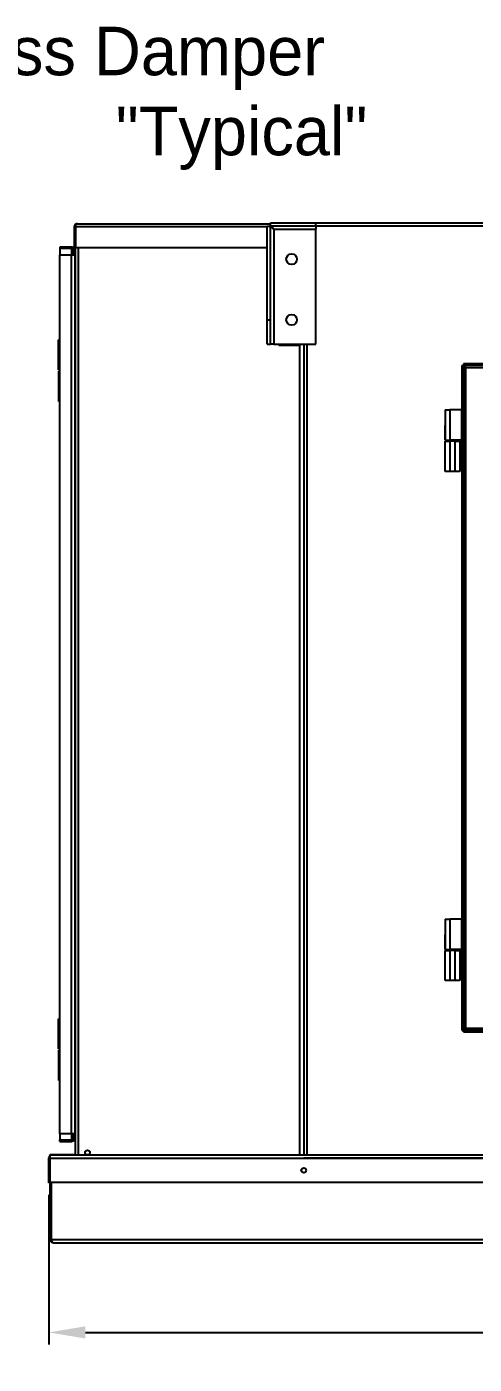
# Model space of a CAD drawing. Header units: inches. Extents: x 908 to 1218, y 494 to 690.
# Drawn here: x 948.7 to 967.1, y 534.8 to 590 of the extents above; entities that cross this region are included whole.
import ezdxf

# ---------------------------------------------------------------- set-up
doc = ezdxf.new("R2010")
doc.units = ezdxf.units.IN
doc.header["$MEASUREMENT"] = 0
doc.header["$PDSIZE"] = -1
doc.dimstyles.new('RAE Solutions', dxfattribs={"dimtxt": 2, "dimasz": 1.5, "dimexe": 0.5, "dimexo": 0.5, "dimgap": 0.5, "dimtad": 0, "dimtih": 1, "dimtoh": 1, "dimdec": 3, "dimrnd": 0.125, "dimzin": 1, "dimdsep": 46, "dimlunit": 5, "dimtxsty": 'Standard', "dimcen": 0.09, "dimadec": 0, "dimazin": 0, "dimtfac": 1, "dimtdec": 3, "dimtofl": 0, "dimtmove": 0, "dimatfit": 3, "dimfxl": 1, "dimtolj": 1, "dimtzin": 1, "dimarcsym": 0})

# ---------------------------------------------------------------- blocks, each defined once
blk = doc.blocks.new('*D211')
at = {"color": 0, "lineweight": -2}
for p, q in [((949.603, 541.797), (949.603, 535.627)), ((1090.594, 541.924), (1090.594, 535.627)), ((951.103, 536.127), (1017.598, 536.127)), ((1089.094, 536.127), (1022.598, 536.127))]:
    blk.add_line(p, q, dxfattribs=at)
at = {"color": 0}
for points in [[(951.103, 536.377), (951.103, 535.877), (949.603, 536.127)], [(1089.094, 536.377), (1089.094, 535.877), (1090.594, 536.127)]]:
    blk.add_solid(points, dxfattribs=at)
at = {"layer": 'Defpoints', "color": 0}
for p in [(949.603, 542.297), (1090.594, 542.424), (1090.594, 536.127)]:
    blk.add_point(p, dxfattribs=at)
at = {"color": 0, "insert": (1020.098, 536.127), "char_height": 2, "attachment_point": 5}
blk.add_mtext('\\A1;141', dxfattribs=at)

msp = doc.modelspace()

# ---------------------------------------------------------------- linework, layer by layer
at = {"linetype": 'Continuous', "lineweight": 25}
for p, q in [((950.7747, 581.8422), (958.7355, 581.8422)), ((958.7355, 581.7493), (958.7355, 581.8793)), ((958.7355, 581.8793), (960.5984, 581.8793)), ((960.5984, 581.7493), (960.5984, 581.8793)), ((960.5984, 581.8793), (1079.5984, 581.8793)), ((950.6417, 581.7092), (950.6917, 581.7092)), ((950.6417, 581.7092), (950.6417, 580.8422)), ((950.6917, 581.7092), (950.6917, 580.8422)), ((950.6917, 581.7092), (950.6988, 581.7092)), ((950.6988, 581.7092), (950.6988, 580.8422)), ((958.5984, 581.7092), (950.6988, 581.7092)), ((958.5984, 581.7422), (958.7284, 581.7422)), ((958.5984, 577.8793), (958.5984, 581.7422)), ((958.7284, 577.8793), (958.7284, 581.7422)), ((958.7355, 581.7493), (960.5984, 581.7493)), ((958.7996, 581.7092), (958.7661, 581.7092)), ((958.8624, 581.6153), (958.8624, 576.8793)), ((958.8624, 581.6153), (960.5984, 581.6153)), ((960.5984, 581.7493), (960.5984, 581.6153)), ((1079.5984, 581.7463), (960.5984, 581.7463)), ((960.5984, 576.8793), (960.5984, 581.6153)), ((950.0507, 580.8792), (950.0507, 580.8162)), ((950.5297, 580.8792), (950.0507, 580.8792)), ((950.5297, 580.8162), (950.0507, 580.8162)), ((950.0507, 580.8162), (950.0507, 580.5662)), ((950.5297, 580.8162), (950.5297, 580.8792)), ((950.5297, 580.8162), (950.5297, 580.5662)), ((950.6127, 580.5662), (950.6127, 580.8162)), ((950.6498, 580.8162), (950.6127, 580.8162)), ((950.6417, 580.8422), (950.6917, 580.8422)), ((950.6757, 580.8162), (950.6498, 580.8162)), ((950.6757, 580.5662), (950.6757, 580.8162)), ((950.6917, 543.4353), (950.6917, 580.8422)), ((958.5984, 580.8422), (950.6988, 580.8422)), ((950.8247, 543.4353), (950.8247, 580.8422)), ((950.0507, 544.3162), (950.0507, 580.5662)), ((950.0507, 580.5662), (950.5297, 580.5662)), ((950.5297, 544.3162), (950.5297, 580.5662)), ((950.5297, 580.5662), (950.6498, 580.5662)), ((950.6757, 580.5662), (950.6498, 580.5662)), ((950.6757, 580.5662), (950.6757, 544.3162)), ((958.5984, 577.8793), (958.7284, 577.8793)), ((958.5984, 576.8793), (958.5984, 577.8793)), ((958.7284, 576.8793), (958.7284, 577.8793)), ((950.0037, 575.8212), (950.0037, 577.0612)), ((950.0507, 577.0612), (950.0037, 577.0612)), ((958.5984, 576.8793), (958.7284, 576.8793)), ((958.8624, 576.8793), (958.7284, 576.8793)), ((958.8624, 576.8793), (960.5984, 576.8793)), ((959.0667, 576.8793), (959.0667, 576.8342)), ((959.0984, 576.8342), (959.0984, 576.8793)), ((959.9417, 576.8342), (959.9417, 576.8793)), ((960.0984, 576.8793), (960.0984, 543.4353)), ((960.2314, 576.8793), (960.2314, 543.4353)), ((959.0667, 576.8342), (959.9417, 576.8342)), ((959.9417, 543.4353), (959.9417, 576.8342)), ((950.0507, 575.8212), (950.0037, 575.8212)), ((950.0194, 575.8212), (950.0194, 575.7587)), ((966.6152, 575.9931), (966.6152, 574.1622)), ((966.6152, 575.9931), (966.6782, 575.9931)), ((966.6782, 575.9931), (966.6782, 548.5912)), ((966.6853, 576.0632), (966.6853, 576.0002)), ((993.6911, 576.0632), (966.6853, 576.0632)), ((993.6911, 576.0002), (966.6853, 576.0002)), ((966.7612, 575.9172), (966.7612, 548.6672)), ((966.7612, 575.9172), (993.6152, 575.9172)), ((950.0042, 574.5187), (950.0042, 575.7587)), ((950.0507, 575.7587), (950.0042, 575.7587)), ((950.6757, 575.7587), (950.6917, 575.7587)), ((950.0507, 574.5187), (950.0042, 574.5187)), ((950.6757, 574.5187), (950.6917, 574.5187)), ((965.9277, 574.1622), (965.9277, 573.5276)), ((965.9277, 574.1622), (966.1152, 574.1622)), ((966.1152, 574.1622), (966.1152, 572.9222)), ((966.6152, 574.1622), (966.1152, 574.1622)), ((966.6152, 572.9222), (966.6152, 574.1622)), ((965.9177, 572.9222), (965.9177, 573.5276)), ((965.9177, 573.5276), (965.9277, 573.5276)), ((965.9277, 573.5276), (965.9277, 572.9222)), ((965.9177, 572.9222), (965.9277, 572.9222)), ((965.9272, 571.6322), (965.9272, 572.8722)), ((965.9272, 572.8722), (966.1147, 572.8722)), ((965.9277, 572.9222), (966.1152, 572.9222)), ((965.9742, 572.9222), (965.9742, 572.8722)), ((966.1147, 572.8722), (966.1147, 571.6322)), ((966.3337, 572.8722), (966.1147, 572.8722)), ((966.6152, 572.9222), (966.1152, 572.9222)), ((966.3337, 571.6322), (966.3337, 572.8722)), ((966.3337, 572.8722), (966.5212, 572.8722)), ((966.4742, 572.8722), (966.4742, 572.9222)), ((966.5212, 572.8722), (966.5212, 571.6322)), ((966.6152, 572.9222), (966.6152, 553.1622)), ((966.1147, 571.6322), (965.9272, 571.6322)), ((966.3337, 571.6322), (966.1147, 571.6322)), ((966.5212, 571.6322), (966.3337, 571.6322)), ((965.9277, 553.1622), (965.9277, 552.5276)), ((965.9277, 553.1622), (966.1152, 553.1622)), ((966.6152, 553.1622), (966.1152, 553.1622)), ((966.1152, 553.1622), (966.1152, 551.9222)), ((966.6152, 551.9222), (966.6152, 553.1622)), ((965.9177, 551.9222), (965.9177, 552.5276)), ((965.9177, 552.5276), (965.9277, 552.5276)), ((965.9277, 552.5276), (965.9277, 551.9222)), ((965.9177, 551.9222), (965.9277, 551.9222)), ((965.9272, 550.6322), (965.9272, 551.8722)), ((965.9272, 551.8722), (966.1147, 551.8722)), ((965.9277, 551.9222), (966.1152, 551.9222)), ((965.9742, 551.9222), (965.9742, 551.8722)), ((966.1147, 551.8722), (966.1147, 550.6322)), ((966.3337, 551.8722), (966.1147, 551.8722)), ((966.6152, 551.9222), (966.1152, 551.9222)), ((966.3337, 550.6322), (966.3337, 551.8722)), ((966.3337, 551.8722), (966.5212, 551.8722)), ((966.4742, 551.8722), (966.4742, 551.9222)), ((966.5212, 551.8722), (966.5212, 550.6322)), ((966.6152, 551.9222), (966.6152, 548.5912)), ((966.1147, 550.6322), (965.9272, 550.6322)), ((966.3337, 550.6322), (966.1147, 550.6322)), ((966.5212, 550.6322), (966.3337, 550.6322)), ((950.0037, 547.8212), (950.0037, 549.0612)), ((950.0507, 549.0612), (950.0037, 549.0612)), ((966.6152, 548.5912), (966.6782, 548.5912)), ((966.6853, 548.5212), (966.6853, 548.5842)), ((966.6853, 548.5842), (973.835, 548.5842)), ((966.6853, 548.5212), (973.7781, 548.5212)), ((966.7612, 548.6672), (973.9088, 548.6672)), ((950.0507, 547.8212), (950.0037, 547.8212)), ((950.0042, 546.5187), (950.0042, 547.7587)), ((950.0507, 547.7587), (950.0042, 547.7587)), ((950.0194, 547.8212), (950.0194, 547.7587)), ((950.6757, 547.7587), (950.6917, 547.7587)), ((950.0507, 546.5187), (950.0042, 546.5187)), ((950.6757, 546.5187), (950.6917, 546.5187)), ((950.5297, 544.3162), (950.0507, 544.3162)), ((950.0507, 544.3162), (950.0507, 544.0662)), ((950.0507, 544.0032), (950.0507, 544.0662)), ((950.0507, 544.0662), (950.5297, 544.0662)), ((950.0507, 544.0032), (950.5297, 544.0032)), ((950.6498, 544.3162), (950.5297, 544.3162)), ((950.5297, 544.3162), (950.5297, 544.0662)), ((950.5297, 544.0662), (950.5297, 544.0032)), ((950.6127, 544.0662), (950.6127, 544.3162)), ((950.6498, 544.0662), (950.6127, 544.0662)), ((950.6757, 544.3162), (950.6498, 544.3162)), ((950.6757, 544.0662), (950.6498, 544.0662)), ((950.6757, 544.0662), (950.6757, 544.3162)), ((949.6029, 542.2973), (949.6029, 543.3228)), ((949.6529, 543.3228), (949.6029, 543.3228)), ((949.6529, 543.4353), (949.6529, 543.4593)), ((949.6529, 543.4593), (950.6529, 543.4593)), ((1090.5439, 543.4353), (949.6529, 543.4353)), ((949.6529, 543.3023), (949.6529, 543.4353)), ((949.6529, 542.3103), (949.6529, 543.3023)), ((1090.5439, 543.3023), (949.6529, 543.3023)), ((950.4154, 543.4558), (949.7359, 543.4558)), ((949.7359, 543.4558), (949.7359, 543.4353)), ((950.4154, 543.4558), (950.4154, 543.4353)), ((950.6529, 543.4353), (950.6529, 543.4593)), ((950.6529, 543.4593), (950.6917, 543.4593)), ((949.6529, 542.2973), (949.6029, 542.2973)), ((949.6529, 542.2973), (949.6529, 542.3103)), ((1090.4869, 542.3103), (949.6529, 542.3103)), ((949.6529, 539.9558), (949.6529, 542.2973)), ((949.7029, 539.9558), (949.7029, 542.3103)), ((949.71, 539.9558), (949.71, 542.3103)), ((949.6529, 539.9558), (949.7029, 539.9558)), ((949.71, 539.9558), (1090.4869, 539.9558)), ((949.7859, 539.8228), (1090.4109, 539.8228))]:
    msp.add_line(p, q, dxfattribs=at)
msp.add_line((960.0984, 543.3228), (1080.0984, 543.3228))
for centre, radius in [((959.5984, 580.3793), 0.2188), ((959.5984, 577.8793), 0.2188), ((951.1917, 543.5422), 0.0995), ((960.0984, 542.8103), 0.0995)]:
    msp.add_circle(centre, radius, dxfattribs=at)
for centre, radius, start, end in [((950.5297, 580.7332), 0.146, 34.64522, 90), ((950.5297, 580.7332), 0.083, 0, 90), ((950.5297, 544.1492), 0.083, 270, 0), ((950.5297, 544.1492), 0.146, 270, 325.35478), ((949.7359, 543.3228), 0.133, 128.61324, 180), ((949.7359, 543.3228), 0.133, 90, 122.2353)]:
    msp.add_arc(centre, radius, start, end, dxfattribs=at)
for points, knots in [([(950.7747, 581.8422), (950.7601, 581.8408), (950.7283, 581.8377), (950.6877, 581.8136), (950.6577, 581.7769), (950.6436, 581.7413), (950.6422, 581.718), (950.6417, 581.7092)], [0, 0, 0, 0, 0.2277354, 0.4961981, 0.6891981, 0.8824378, 1, 1, 1, 1]), ([(950.6988, 581.7092), (950.6993, 581.7197), (950.7002, 581.7403), (950.7051, 581.7687), (950.7124, 581.7928), (950.7245, 581.8154), (950.7456, 581.8368), (950.7639, 581.8402), (950.7747, 581.8422)], [0, 0, 0, 0, 0.1398597, 0.2740293, 0.4037366, 0.5303409, 0.7251826, 1, 1, 1, 1]), ([(950.7024, 581.7498), (950.7023, 581.7497), (950.6973, 581.7431), (950.693, 581.7284), (950.692, 581.7144), (950.6917, 581.7092)], [0, 0, 0, 0, 0.01734506, 0.63845093, 1, 1, 1, 1]), ([(958.7284, 581.7422), (958.7295, 581.7412), (958.7317, 581.7391), (958.7477, 581.7259), (958.774, 581.7025), (958.8127, 581.6639), (958.8451, 581.6322), (958.8624, 581.6153)], [0, 0, 0, 0, 0.1511523, 0.3020004, 0.4605084, 0.711982, 1, 1, 1, 1]), ([(958.8624, 581.6153), (958.8519, 581.6328), (958.8307, 581.668), (958.799, 581.7123), (958.7672, 581.7432), (958.7461, 581.7473), (958.7355, 581.7493)], [0, 0, 0, 0, 0.2499997, 0.4999982, 0.7500043, 1, 1, 1, 1]), ([(966.6782, 575.9931), (966.6789, 575.9925), (966.6803, 575.9912), (966.6908, 575.9838), (966.7079, 575.9693), (966.7315, 575.9459), (966.7511, 575.927), (966.7612, 575.9172)], [0, 0, 0, 0, 0.1567995, 0.3135461, 0.473121, 0.7271244, 1, 1, 1, 1]), ([(966.7612, 575.9172), (966.7496, 575.9293), (966.7306, 575.9493), (966.7091, 575.9703), (966.6986, 575.9833), (966.6926, 575.9919), (966.6879, 575.9987), (966.6862, 575.9997), (966.6853, 576.0002)], [0, 0, 0, 0, 0.3258909, 0.5325934, 0.6334628, 0.7438532, 0.8655836, 1, 1, 1, 1]), ([(966.7612, 548.6672), (966.749, 548.6555), (966.7291, 548.6365), (966.708, 548.6151), (966.6951, 548.6045), (966.6864, 548.5986), (966.6796, 548.5939), (966.6787, 548.5921), (966.6782, 548.5912)], [0, 0, 0, 0, 0.3258872, 0.532605, 0.6334719, 0.7438525, 0.8655852, 1, 1, 1, 1]), ([(966.6853, 548.5842), (966.6859, 548.5849), (966.6871, 548.5863), (966.6946, 548.5968), (966.709, 548.6138), (966.7324, 548.6375), (966.7514, 548.657), (966.7612, 548.6672)], [0, 0, 0, 0, 0.1567996, 0.3135501, 0.4731286, 0.7271257, 1, 1, 1, 1]), ([(949.7859, 539.8228), (949.7711, 539.8242), (949.739, 539.8274), (949.699, 539.8515), (949.6693, 539.8876), (949.655, 539.9229), (949.6535, 539.9463), (949.6529, 539.9558)], [0, 0, 0, 0, 0.2307479, 0.4984397, 0.6861954, 0.8736402, 1, 1, 1, 1]), ([(949.7149, 539.9131), (949.7147, 539.9133), (949.7097, 539.9196), (949.7046, 539.9348), (949.7034, 539.9495), (949.7029, 539.9558)], [0, 0, 0, 0, 0.0213434, 0.5824645, 1, 1, 1, 1]), ([(949.71, 539.9558), (949.711, 539.9447), (949.7127, 539.9237), (949.7185, 539.8888), (949.7295, 539.8567), (949.7551, 539.8293), (949.7743, 539.8252), (949.7859, 539.8228)], [0, 0, 0, 0, 0.1482896, 0.2809185, 0.5008019, 0.69753, 1, 1, 1, 1])]:
    msp.add_open_spline(points, degree=3, knots=knots, dxfattribs=at)

# ---------------------------------------------------------------- texts
for s, p in [('Bypass Damper', (941.945, 587.9648)), (' "Typical"', (951.6088, 584.6648))]:
    msp.add_text(s, height=2, dxfattribs=at).set_placement(p)

# ---------------------------------------------------------------- dimensions: what is measured, and where the dimension line sits
dim = msp.add_linear_dim(base=(1090.5939, 536.1268), p1=(949.6029, 542.2973), p2=(1090.5939, 542.4245), dimstyle='RAE Solutions')
dim.commit()
dim.dimension.update_dxf_attribs({"geometry": '*D211', "text_midpoint": (1020.0984, 536.1268)})

doc.saveas('drawing.dxf')
